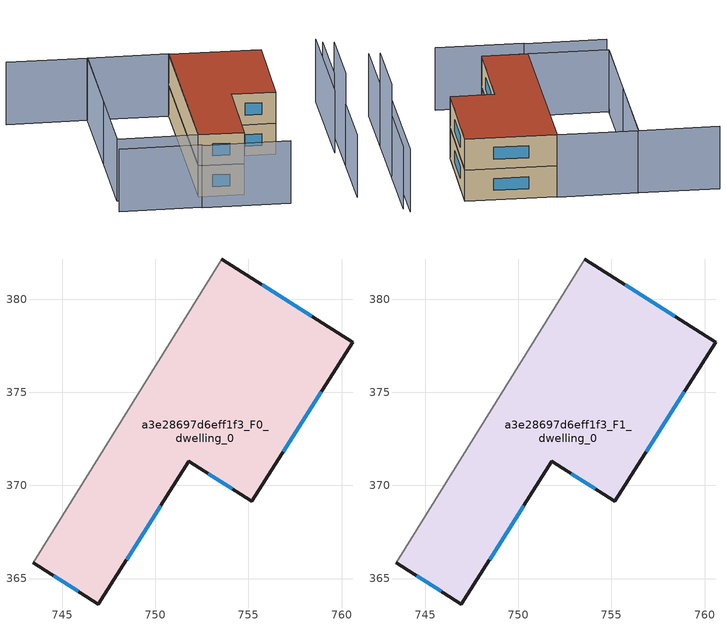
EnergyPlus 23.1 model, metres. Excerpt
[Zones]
a3e28697d6eff1f3_F0_dwelling_0
 floor ground (EU_floor_Construction): 760.59,377.7 755.18,369.15 751.79,371.29 746.94,363.63 743.45,365.84 753.56,382.16 z0
 wall outside (EU_wall_Construction): 743.45,365.84 746.94,363.63 751.79,371.29 755.18,369.15 760.59,377.7 753.56,382.16 z0:3
 wall adiabatic (EU_wall_Construction): 753.56,382.16 743.45,365.84 z0:3
 window (EU_Window_Construction): 758.4,379.09 755.75,380.77 / 756.87,371.81 758.91,375.04 / 752.85,370.62 754.12,369.82 / 748.46,366.02 750.28,368.91 / 744.54,365.16 745.86,364.32 z0.93:2.07
a3e28697d6eff1f3_F1_dwelling_0
 floor to a3e28697d6eff1f3_F0_dwelling_0 (EU_floor_Construction): 760.59,377.7 755.18,369.15 751.79,371.29 746.94,363.63 743.45,365.84 753.56,382.16 z3
 wall outside (EU_wall_Construction): 743.45,365.84 746.94,363.63 751.79,371.29 755.18,369.15 760.59,377.7 753.56,382.16 z3:6
 wall adiabatic (EU_wall_Construction): 753.56,382.16 743.45,365.84 z3:6
 window (EU_Window_Construction): 758.4,379.09 755.75,380.77 / 756.87,371.81 758.91,375.04 / 752.85,370.62 754.12,369.82 / 748.46,366.02 750.28,368.91 / 744.54,365.16 745.86,364.32 z3.93:5.07
 roof outside (EU_roof_Construction): 755.18,369.15 760.59,377.7 753.56,382.16 743.45,365.84 746.94,363.63 751.79,371.29 z6
shading: 742.11,363.68 748.9,359.48 / 754.33,356.79 758.19,363.01 / 735.86,367.74 742.19,363.81 / 762.04,369.22 765.95,375.54 / 759.49,366.09 765.84,376.44 / 741.17,389.94 747.4,386.06 / 747.4,386.06 737.3,369.84 / 753.6,382.22 743.45,365.84 / 743.45,365.84 737.24,369.7 / 737.24,369.7 747.38,386.07 / 747.38,386.07 753.6,382.22 z0:6; 758.19,363.01 762.04,369.22 z0:9
[Building]
EU S2 Campaign: North Axis=0; Terrain=City; Solar Distribution=FullExterior
[Site:Location]
Montreal-Trudeau.Intl.AP: Latitude=45.4667; Longitude=-73.75; Time Zone=-5; Elevation=36
[SizingPeriod:WeatherFileDays]
AnnualSizingPeriod: Begin Month=1; Begin Day of Month=1; End Month=12; End Day of Month=31; Day of Week for Start Day=Monday; Use Weather File Daylight Saving Period=No; Use Weather File Rain and Snow Indicators=No
[MATERIAL]
EU_InternalMass_Material: Roughness=MediumRough; Thickness=0.1; Conductivity=1; Density=1800; Specific Heat=900; Thermal Absorptance=0.9; Solar Absorptance=0.7; Visible Absorptance=0.7
[MATERIAL:NOMASS] Roughness=MediumRough; Thermal Absorptance=0.9; Solar Absorptance=0.7; Visible Absorptance=0.7
Name | Thermal Resistance
EU_wall_NoMass; EU_floor_NoMass | 1.36485
EU_roof_NoMass | 2.55992
[WINDOWMATERIAL:SIMPLEGLAZINGSYSTEM]
EU_Window_SimpleGlazing: UFactor=3.92339; Solar Heat Gain Coefficient=0.8; Visible Transmittance=0.8
[CONSTRUCTION]
EU_wall_Construction: EU_wall_NoMass
EU_roof_Construction: EU_roof_NoMass
EU_floor_Construction: EU_floor_NoMass
EU_Window_Construction: EU_Window_SimpleGlazing
EU_InternalMass_Construction: EU_InternalMass_Material
[ZONE] Type=1; Multiplier=1; Ceiling Height=autocalculate; Floor Area=autocalculate; Part of Total Floor Area=Yes
Name | Volume
a3e28697d6eff1f3_F0_dwelling_0 | 365.014
a3e28697d6eff1f3_F1_dwelling_0 | 365.015
[INTERNALMASS] Construction=EU_InternalMass_Construction; Surface Area=121.671
Name | Zone or ZoneList
a3e28697d6eff1f3_F0_dwelling_0_EU_InternalMass | a3e28697d6eff1f3_F0_dwelling_0
a3e28697d6eff1f3_F1_dwelling_0_EU_InternalMass | a3e28697d6eff1f3_F1_dwelling_0
[OTHEREQUIPMENT] Fuel Type=Electricity; Design Level Calculation Method=Watts/Area; Power per Zone Floor Area=1; Fraction Latent=0; Fraction Radiant=0; Fraction Lost=0; Carbon Dioxide Generation Rate=0; EndUse Subcategory=EU_Step8_InternalGains
Name | Zone or ZoneList or Space or SpaceList | Schedule
EU_Step8_InternalGain_a3e28697d6eff1f3_F0_dwelling_0_f000 | a3e28697d6eff1f3_F0_dwelling_0 | EU_Step8_GainSchedule_a3e28697d6eff1f3_F0_dwelling_0_f000
EU_Step8_InternalGain_a3e28697d6eff1f3_F1_dwelling_0_f000 | a3e28697d6eff1f3_F1_dwelling_0 | EU_Step8_GainSchedule_a3e28697d6eff1f3_F1_dwelling_0_f000
[ZONEVENTILATION:DESIGNFLOWRATE] Schedule=EU_AlwaysOn; Design Flow Rate Calculation Method=AirChanges/Hour; Air Changes per Hour=0.860309; Ventilation Type=Natural; Fan Pressure Rise=0; Fan Total Efficiency=1; Constant Term Coefficient=1; Temperature Term Coefficient=0; Velocity Term Coefficient=0; Velocity Squared Term Coefficient=0; Minimum Indoor Temperature=-100; Maximum Indoor Temperature=100; Delta Temperature=-100; Minimum Outdoor Temperature=-100; Maximum Outdoor Temperature=100; Maximum Wind Speed=40
Name | Zone or ZoneList or Space or SpaceList
EU_ConstantAir_a3e28697d6eff1f3_F0_dwelling_0 | a3e28697d6eff1f3_F0_dwelling_0
EU_ConstantAir_a3e28697d6eff1f3_F1_dwelling_0 | a3e28697d6eff1f3_F1_dwelling_0
[HVACTEMPLATE:THERMOSTAT] Constant Heating Setpoint=20; Constant Cooling Setpoint=50
EU_HeatOnly_a3e28697d6eff1f3_F0_dwelling_0; EU_HeatOnly_a3e28697d6eff1f3_F1_dwelling_0
[HVACTEMPLATE:ZONE:IDEALLOADSAIRSYSTEM] System Availability Schedule=EU_AlwaysOn; Maximum Heating Supply Air Temperature=50; Minimum Cooling Supply Air Temperature=13; Maximum Heating Supply Air Humidity Ratio=0.0156; Minimum Cooling Supply Air Humidity Ratio=0.0077; Heating Limit=NoLimit; Cooling Limit=NoLimit; Heating Availability Schedule=EU_AlwaysOn; Cooling Availability Schedule=EU_CoolingOff; Dehumidification Control Type=ConstantSensibleHeatRatio; Cooling Sensible Heat Ratio=0.7; Dehumidification Setpoint=60; Humidification Control Type=None; Humidification Setpoint=30; Outdoor Air Method=None; Outdoor Air Flow Rate per Person=0.00944; Outdoor Air Flow Rate per Zone Floor Area=0; Outdoor Air Flow Rate per Zone=0; Demand Controlled Ventilation Type=None; Outdoor Air Economizer Type=NoEconomizer; Heat Recovery Type=None; Sensible Heat Recovery Effectiveness=0.7; Latent Heat Recovery Effectiveness=0.65
Name | Template Thermostat
a3e28697d6eff1f3_F0_dwelling_0 | EU_HeatOnly_a3e28697d6eff1f3_F0_dwelling_0
a3e28697d6eff1f3_F1_dwelling_0 | EU_HeatOnly_a3e28697d6eff1f3_F1_dwelling_0
[SIZING:ZONE] Zone Cooling Design Supply Air Temperature Input Method=SupplyAirTemperature; Zone Cooling Design Supply Air Temperature=13; Zone Heating Design Supply Air Temperature Input Method=SupplyAirTemperature; Zone Heating Design Supply Air Temperature=50; Zone Cooling Design Supply Air Humidity Ratio=0.008; Zone Heating Design Supply Air Humidity Ratio=0.008; Cooling Design Air Flow Method=DesignDay; Cooling Design Air Flow Rate=0; Cooling Minimum Air Flow per Zone Floor Area=0.000762; Cooling Minimum Air Flow=0; Cooling Minimum Air Flow Fraction=0.2; Heating Design Air Flow Method=DesignDay; Heating Design Air Flow Rate=0; Heating Maximum Air Flow per Zone Floor Area=0.002032; Heating Maximum Air Flow=0.141576; Heating Maximum Air Flow Fraction=0.3; Account for Dedicated Outdoor Air System=No; Dedicated Outdoor Air System Control Strategy=NeutralSupplyAir; Dedicated Outdoor Air Low Setpoint Temperature for Design=autosize; Dedicated Outdoor Air High Setpoint Temperature for Design=autosize; Zone Load Sizing Method=Sensible Load Only No Latent Load; Zone Latent Cooling Design Supply Air Humidity Ratio Input Method=HumidityRatioDifference; Zone Cooling Design Supply Air Humidity Ratio Difference=0.005; Zone Latent Heating Design Supply Air Humidity Ratio Input Method=HumidityRatioDifference; Zone Humidification Design Supply Air Humidity Ratio Difference=0.005
a3e28697d6eff1f3_F0_dwelling_0; a3e28697d6eff1f3_F1_dwelling_0
[SCHEDULE:CONSTANT]
Name | Hourly Value
EU_AlwaysOn | 1
EU_CoolingOff | 0
[SCHEDULE:FILE] Column Number=1; Rows to Skip at Top=0; Number of Hours of Data=8760; Column Separator=Comma; Interpolate to Timestep=No; Minutes per Item=60; Adjust Schedule for Daylight Savings=Yes
Name | File
EU_Step8_GainSchedule_a3e28697d6eff1f3_F0_dwelling_0_f000 | ../../schedules/a3e28697d6eff1f3/a3e28697d6eff1f3_F0_dwelling_0_f000_gain.csv
EU_Step8_GainSchedule_a3e28697d6eff1f3_F1_dwelling_0_f000 | ../../schedules/a3e28697d6eff1f3/a3e28697d6eff1f3_F1_dwelling_0_f000_gain.csv
